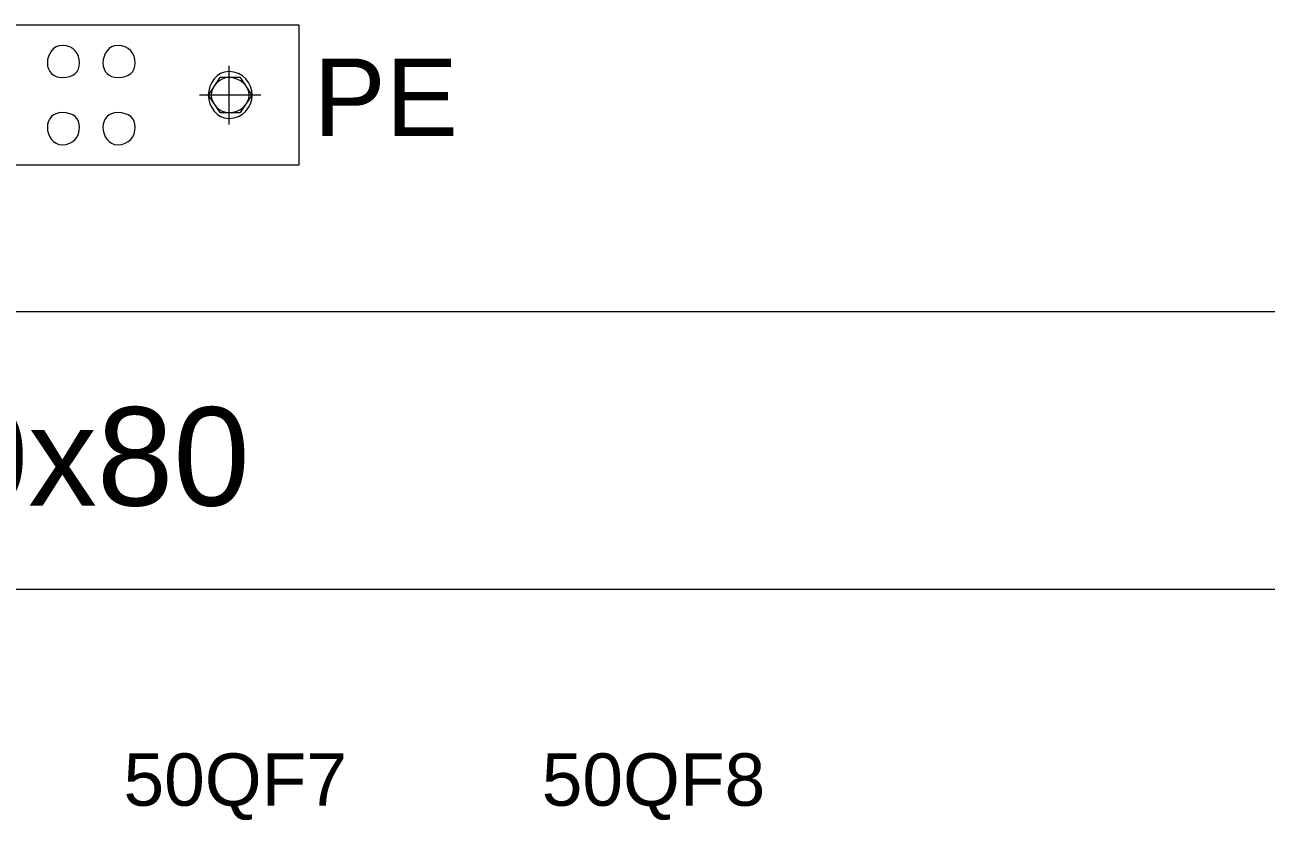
# Model space of a CAD drawing. Header units: millimetres. Extents: x 1004 to 59588, y 686 to 38112.
# Drawn here: x 17910.4 to 18160.1, y 2700.6 to 2860.5 of the extents above; entities that cross this region are included whole.
import ezdxf

# ---------------------------------------------------------------- set-up
doc = ezdxf.new("R2010")
doc.units = ezdxf.units.MM
doc.layers.add('PDF14_Geometry', color=7, linetype='Continuous')
doc.layers.add('PDF14_Text', color=7, linetype='Continuous')
doc.styles.add('PDF Arial', font='arial.ttf')

msp = doc.modelspace()

# ---------------------------------------------------------------- linework, layer by layer
at = {"layer": 'PDF14_Geometry', "lineweight": 0}
for points in [[(17965.55, 2860.46), (17965.55, 2832.23), (17800.84, 2832.23), (17800.84, 2860.46)], [(17947.32, 2846.34), (17949.67, 2842.81), (17953.79, 2842.81), (17956.14, 2846.34), (17953.79, 2849.87), (17949.67, 2849.87)], [(18359.67, 2802.81), (18359.67, 2746.93), (17308.49, 2746.93), (17308.49, 2802.81)]]:
    msp.add_lwpolyline(points, close=True, dxfattribs=at)
for points in [[(17951.43, 2852.23), (17951.43, 2840.46)], [(17957.9, 2846.34), (17945.55, 2846.34)]]:
    msp.add_lwpolyline(points, dxfattribs=at)
for points in [[(17917.9, 2856.34), (17916.14, 2856.34), (17914.96, 2854.58), (17914.96, 2852.81)], [(17921.43, 2852.81), (17921.43, 2854.58), (17920.26, 2856.34), (17917.9, 2856.34)], [(17929.08, 2856.34), (17927.32, 2856.34), (17926.14, 2854.58), (17926.14, 2852.81)], [(17932.61, 2852.81), (17932.61, 2854.58), (17931.43, 2856.34), (17929.08, 2856.34)], [(17914.96, 2852.81), (17914.96, 2851.05), (17916.14, 2849.87), (17917.9, 2849.87)], [(17917.9, 2849.87), (17920.26, 2849.87), (17921.43, 2851.05), (17921.43, 2852.81)], [(17926.14, 2852.81), (17926.14, 2851.05), (17927.32, 2849.87), (17929.08, 2849.87)], [(17929.08, 2849.87), (17931.43, 2849.87), (17932.61, 2851.05), (17932.61, 2852.81)], [(17951.43, 2851.05), (17949.08, 2851.05), (17947.32, 2848.7), (17947.32, 2846.34)], [(17951.43, 2849.87), (17949.67, 2849.87), (17947.9, 2848.11), (17947.9, 2846.34)], [(17956.14, 2846.34), (17956.14, 2848.7), (17954.37, 2851.05), (17951.43, 2851.05)], [(17955.55, 2846.34), (17955.55, 2848.11), (17953.79, 2849.87), (17951.43, 2849.87)], [(17947.32, 2846.34), (17947.32, 2843.99), (17949.08, 2841.64), (17951.43, 2841.64)], [(17947.9, 2846.34), (17947.9, 2844.58), (17949.67, 2842.81), (17951.43, 2842.81)], [(17951.43, 2841.64), (17954.37, 2841.64), (17956.14, 2843.99), (17956.14, 2846.34)], [(17951.43, 2842.81), (17953.79, 2842.81), (17955.55, 2844.58), (17955.55, 2846.34)], [(17917.9, 2842.81), (17916.14, 2842.81), (17914.96, 2841.64), (17914.96, 2839.87)], [(17921.43, 2839.87), (17921.43, 2841.64), (17920.26, 2842.81), (17917.9, 2842.81)], [(17929.08, 2842.81), (17927.32, 2842.81), (17926.14, 2841.64), (17926.14, 2839.87)], [(17932.61, 2839.87), (17932.61, 2841.64), (17931.43, 2842.81), (17929.08, 2842.81)], [(17914.96, 2839.87), (17914.96, 2838.11), (17916.14, 2836.34), (17917.9, 2836.34)], [(17917.9, 2836.34), (17920.26, 2836.34), (17921.43, 2838.11), (17921.43, 2839.87)], [(17926.14, 2839.87), (17926.14, 2838.11), (17927.32, 2836.34), (17929.08, 2836.34)], [(17929.08, 2836.34), (17931.43, 2836.34), (17932.61, 2838.11), (17932.61, 2839.87)]]:
    msp.add_open_spline(points, degree=3, dxfattribs=at)

# ---------------------------------------------------------------- texts
at = {"layer": 'PDF14_Text', "attachment_point": 7, "style": 'PDF Arial'}
for s, insert, char_height in [('PE', (17968.49, 2838.11), 15.58), ('CANALETA 50x80', (17726.73, 2763.53), 19.7903), ('50QF7', (17930.26, 2700.59), 10.527), ('50QF8', (18014.38, 2700.59), 10.527)]:
    msp.add_mtext(s, dxfattribs=dict(at, insert=insert, char_height=char_height))

doc.saveas('drawing.dxf')
